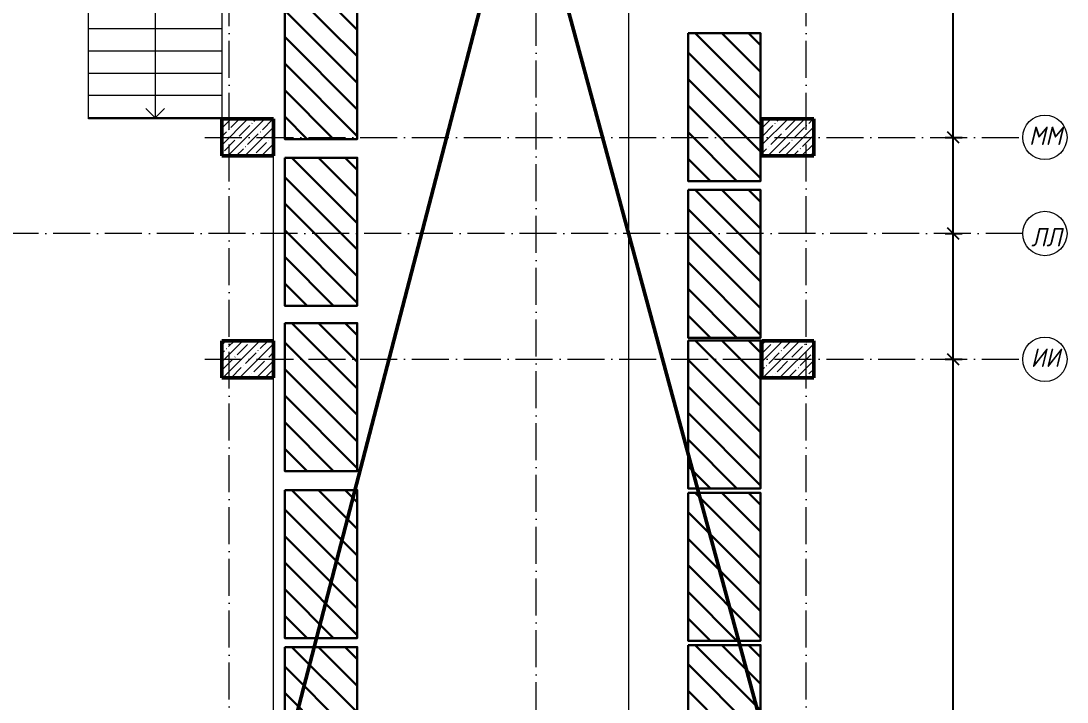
# Model space of a CAD drawing. Header units: millimetres. Extents: x -356862 to 418287, y 0 to 839748.
# Drawn here: x 235222 to 249360, y 380290 to 389497 of the extents above; entities that cross this region are included whole.
import ezdxf

# ---------------------------------------------------------------- set-up
doc = ezdxf.new("R2010")
doc.units = ezdxf.units.MM
doc.linetypes.add('50_200_ШТРИХ_1Т_ш5_п1_п1_', pattern=[700, 500, -100, 0, -100])
for name, color, linetype, lineweight in [('0) строит. леса', 20, 'Continuous', 30), ('A-____-____-DIMS', 7, 'Continuous', 9), ('A-DETL-____-OTLN-1', 7, 'Continuous', 50), ('A-FLOR-____-OTLN', 7, 'Continuous', 9), ('S-COLS-____-MCUT', 7, 'Continuous', 50), ('S-COLS-____-OTLN', 7, 'Continuous', 9), ('S-GRID-____-IDEN', 7, 'Continuous', 9), ('S-GRID-____-OTLN-1', 7, '50_200_ШТРИХ_1Т_ш5_п1_п1_', 9), ('S-STRS-____-OTLN-1', 7, 'Continuous', 9)]:
    doc.layers.add(name, color=color, linetype=linetype, lineweight=lineweight)
doc.layers.add('G-____-____-SYMB-1', color=9, linetype='Continuous', lineweight=9, true_color=0x808080)
doc.styles.add('ISOCPEUR_I', font='isocpeui.ttf', dxfattribs={"width": 0.9, "height": 2.5})
doc.styles.add('ISOCPEUR_I_9', font='isocpeui.ttf', dxfattribs={"width": 0.9, "height": 250})
doc.dimstyles.new('ISO-2_5_0_9К_БОЛЬШОЙ_ОСИ', dxfattribs={"dimscale": 304.8, "dimtxt": 248.995294, "dimasz": 0.492126, "dimexe": 0.393701, "dimexo": 0, "dimgap": 0, "dimtad": 1, "dimdec": 0, "dimzin": 0, "dimdsep": 46, "dimtxsty": 'ISOCPEUR_I', "dimblk1": 'OBLIQUE', "dimblk2": 'OBLIQUE', "dimsah": 1, "dimcen": 0.09, "dimdle": 0.393701, "dimazin": 0, "dimtfac": 1, "dimtdec": 4, "dimtix": 1, "dimtmove": 0, "dimatfit": 3, "dimfxl": 1, "dimtvp": 1, "dimtolj": 1, "dimtzin": 0, "dimarcsym": 2})

# ---------------------------------------------------------------- blocks, each defined once
blk = doc.blocks.new('BSC_Колонна _Прямоугольная - 500х700-V96-АР1_План отверстий 3 этажа в осях 1-64_Ю-ЯЯ')
at = {"layer": 'S-COLS-____-OTLN'}
h = blk.add_hatch(dxfattribs=at)
h.set_pattern_fill('FP_101', color=256, style=0, pattern_type=2)
h.set_pattern_definition([(315, (-64381.04, 93600), (114.04925, 114.04925), []), (315, (-64381.04, 93485.95), (114.04925, 114.04925), [201.613, -40.323, 3.353, -36.97])])
h.paths.add_polyline_path([(-250, 350), (-250, -350), (250, -350), (250, 350)], flags=0)
at = {"layer": 'S-COLS-____-MCUT'}
for p, q in [((250, 350), (-250, 350)), ((-250, 350), (-250, -350)), ((250, -350), (250, 350)), ((-250, -350), (250, -350))]:
    blk.add_line(p, q, dxfattribs=at)
blk = doc.blocks.new('BSC_Колонна _Прямоугольная - 500х700-V105-АР1_План отверстий 3 этажа в осях 1-64_Ю-ЯЯ')
at = {"layer": 'S-COLS-____-OTLN'}
h = blk.add_hatch(dxfattribs=at)
h.set_pattern_fill('FP_110', color=256, style=0, pattern_type=2)
h.set_pattern_definition([(315, (-64381.04, 100900), (114.04925, 114.04925), []), (315, (-64381.04, 100785.95), (114.04925, 114.04925), [201.613, -40.323, 3.353, -36.97])])
h.paths.add_polyline_path([(-250, 350), (-250, -350), (250, -350), (250, 350)], flags=0)
at = {"layer": 'S-COLS-____-MCUT'}
for p, q in [((250, 350), (-250, 350)), ((-250, 350), (-250, -350)), ((250, -350), (250, 350)), ((-250, -350), (250, -350))]:
    blk.add_line(p, q, dxfattribs=at)
blk = doc.blocks.new('BSC_Колонна _Прямоугольная - 500х700-V108-АР1_План отверстий 3 этажа в осях 1-64_Ю-ЯЯ')
at = {"layer": 'S-COLS-____-OTLN'}
h = blk.add_hatch(dxfattribs=at)
h.set_pattern_fill('FP_113', color=256, style=0, pattern_type=2)
h.set_pattern_definition([(315, (-61381.04, 93600), (114.04925, 114.04925), []), (315, (-61381.04, 93485.95), (114.04925, 114.04925), [201.613, -40.323, 3.353, -36.97])])
h.paths.add_polyline_path([(-250, 350), (-250, -350), (250, -350), (250, 350)], flags=0)
at = {"layer": 'S-COLS-____-MCUT'}
for p, q in [((250, 350), (-250, 350)), ((-250, 350), (-250, -350)), ((250, -350), (250, 350)), ((-250, -350), (250, -350))]:
    blk.add_line(p, q, dxfattribs=at)
blk = doc.blocks.new('BSC_Колонна _Прямоугольная - 500х700-V109-АР1_План отверстий 3 этажа в осях 1-64_Ю-ЯЯ')
at = {"layer": 'S-COLS-____-OTLN'}
h = blk.add_hatch(dxfattribs=at)
h.set_pattern_fill('FP_114', color=256, style=0, pattern_type=2)
h.set_pattern_definition([(315, (-61381.04, 100900), (114.04925, 114.04925), []), (315, (-61381.04, 100785.95), (114.04925, 114.04925), [201.613, -40.323, 3.353, -36.97])])
h.paths.add_polyline_path([(-250, 350), (-250, -350), (250, -350), (250, 350)], flags=0)
at = {"layer": 'S-COLS-____-MCUT'}
for p, q in [((250, 350), (-250, 350)), ((-250, 350), (-250, -350)), ((250, -350), (250, 350)), ((-250, -350), (250, -350))]:
    blk.add_line(p, q, dxfattribs=at)
blk = doc.blocks.new('Ось сетки - Круг_Ø6_00__ISO-2_5_0_9K_-25732049-АР1_План отверстий 3 этажа в осях 1-64_Ю-ЯЯ')
at = {"layer": 'S-GRID-____-IDEN'}
blk.add_circle((0, 0), 3, dxfattribs=at)
blk = doc.blocks.new('_Oblique')
at = {"color": 0, "linetype": 'ByBlock', "lineweight": -2}
blk.add_line((-0.5, -0.5), (0.5, 0.5), dxfattribs=at)
blk = doc.blocks.new('*D9613')
at = {"layer": 'A-____-____-DIMS', "color": 0, "lineweight": -2, "transparency": 16777216}
for p, q in [((247820, 378703), (247820, 385043)), ((247714, 384923), (247940, 384923)), ((247714, 378823), (247940, 378823))]:
    blk.add_line(p, q, dxfattribs=at)
at = {"layer": 'Defpoints', "color": 0, "transparency": 16777216}
for p in [(247714, 384923), (247820, 384923), (247714, 378823)]:
    blk.add_point(p, dxfattribs=at)
at = {"layer": 'A-____-____-DIMS', "color": 0, "lineweight": -2, "transparency": 16777216, "xscale": 150, "yscale": 150, "zscale": 150}
for p, rotation in [((247820, 384923), 90), ((247820, 378823), 270)]:
    blk.add_blockref('_Oblique', p, dxfattribs=dict(at, rotation=rotation))
at = {"layer": 'A-____-____-DIMS', "color": 0, "transparency": 16777216, "insert": (247818, 381873), "char_height": 2.5, "width": 701.02, "attachment_point": 5, "rotation": 90, "style": 'ISOCPEUR_I'}
blk.add_mtext('\\A1;6100', dxfattribs=at)
blk = doc.blocks.new('*D9614')
at = {"layer": 'A-____-____-DIMS', "color": 0, "lineweight": -2, "transparency": 16777216}
for p, q in [((247820, 384803), (247820, 386743)), ((247714, 386623), (247940, 386623)), ((247714, 384923), (247940, 384923))]:
    blk.add_line(p, q, dxfattribs=at)
at = {"layer": 'Defpoints', "color": 0, "transparency": 16777216}
for p in [(247714, 386623), (247820, 386623), (247714, 384923)]:
    blk.add_point(p, dxfattribs=at)
at = {"layer": 'A-____-____-DIMS', "color": 0, "lineweight": -2, "transparency": 16777216, "xscale": 150, "yscale": 150, "zscale": 150}
for p, rotation in [((247820, 386623), 90), ((247820, 384923), 270)]:
    blk.add_blockref('_Oblique', p, dxfattribs=dict(at, rotation=rotation))
at = {"layer": 'A-____-____-DIMS', "color": 0, "transparency": 16777216, "insert": (247818, 385773), "char_height": 2.5, "width": 701.02, "attachment_point": 5, "rotation": 90, "style": 'ISOCPEUR_I'}
blk.add_mtext('\\A1;1700', dxfattribs=at)
blk = doc.blocks.new('*D9615')
at = {"layer": 'A-____-____-DIMS', "color": 0, "lineweight": -2, "transparency": 16777216}
for p, q in [((247820, 386503), (247820, 388043)), ((247714, 387923), (247940, 387923)), ((247714, 386623), (247940, 386623))]:
    blk.add_line(p, q, dxfattribs=at)
at = {"layer": 'Defpoints', "color": 0, "transparency": 16777216}
for p in [(247714, 387923), (247820, 387923), (247714, 386623)]:
    blk.add_point(p, dxfattribs=at)
at = {"layer": 'A-____-____-DIMS', "color": 0, "lineweight": -2, "transparency": 16777216, "xscale": 150, "yscale": 150, "zscale": 150}
for p, rotation in [((247820, 387923), 90), ((247820, 386623), 270)]:
    blk.add_blockref('_Oblique', p, dxfattribs=dict(at, rotation=rotation))
at = {"layer": 'A-____-____-DIMS', "color": 0, "transparency": 16777216, "insert": (247818, 387273), "char_height": 2.5, "width": 701.02, "attachment_point": 5, "rotation": 90, "style": 'ISOCPEUR_I'}
blk.add_mtext('\\A1;1300', dxfattribs=at)
blk = doc.blocks.new('*D9616')
at = {"layer": 'A-____-____-DIMS', "color": 0, "lineweight": -2, "transparency": 16777216}
for p, q in [((247820, 387803), (247820, 391243)), ((247714, 391123), (247940, 391123)), ((247714, 387923), (247940, 387923))]:
    blk.add_line(p, q, dxfattribs=at)
at = {"layer": 'Defpoints', "color": 0, "transparency": 16777216}
for p in [(247714, 391123), (247820, 391123), (247714, 387923)]:
    blk.add_point(p, dxfattribs=at)
at = {"layer": 'A-____-____-DIMS', "color": 0, "lineweight": -2, "transparency": 16777216, "xscale": 150, "yscale": 150, "zscale": 150}
for p, rotation in [((247820, 391123), 90), ((247820, 387923), 270)]:
    blk.add_blockref('_Oblique', p, dxfattribs=dict(at, rotation=rotation))
at = {"layer": 'A-____-____-DIMS', "color": 0, "transparency": 16777216, "insert": (247818, 389523), "char_height": 2.5, "width": 758.48, "attachment_point": 5, "rotation": 90, "style": 'ISOCPEUR_I'}
blk.add_mtext('\\A1;3200', dxfattribs=at)

msp = doc.modelspace()

# ---------------------------------------------------------------- hatches: boundary and pattern name
at = {"layer": '0) строит. леса'}
h = msp.add_hatch(dxfattribs=at)
h.set_pattern_fill('ANSI31', color=256, scale=80, angle=-90)
h.set_pattern_definition([(315, (384805.04, 389460.33), (179.60512, 179.60512), [])])
h.paths.add_polyline_path([(238786.5413, 389900.5586), (238786.5413, 387900.5586), (239766.5413, 387900.5586), (239766.5413, 389900.5586)])
h = msp.add_hatch(dxfattribs=at)
h.set_pattern_fill('ANSI31', color=256, scale=80, angle=-90)
h.set_pattern_definition([(315, (390255.99, 388890.96), (179.60512, 179.60512), [])])
h.paths.add_polyline_path([(244237.4884, 389331.1858), (244237.4884, 387331.1858), (245217.4884, 387331.1858), (245217.4884, 389331.1858)])
h = msp.add_hatch(dxfattribs=at)
h.set_pattern_fill('ANSI31', color=256, scale=80, angle=-90)
h.set_pattern_definition([(315, (384805.04, 387206.75), (179.60512, 179.60512), [])])
h.paths.add_polyline_path([(238786.5413, 387646.9798), (238786.5413, 385646.9798), (239766.5413, 385646.9798), (239766.5413, 387646.9798)])
h = msp.add_hatch(dxfattribs=at)
h.set_pattern_fill('ANSI31', color=256, scale=80, angle=-90)
h.set_pattern_definition([(315, (390255.99, 386773.42), (179.60512, 179.60512), [])])
h.paths.add_polyline_path([(244237.4884, 387213.6477), (244237.4884, 385213.6477), (245217.4884, 385213.6477), (245217.4884, 387213.6477)])
h = msp.add_hatch(dxfattribs=at)
h.set_pattern_fill('ANSI31', color=256, scale=80, angle=-90)
h.set_pattern_definition([(315, (384805.04, 384971.74), (179.60512, 179.60512), [])])
h.paths.add_polyline_path([(238786.5413, 385411.9741), (238786.5413, 383411.9741), (239766.5413, 383411.9741), (239766.5413, 385411.9741)])
h = msp.add_hatch(dxfattribs=at)
h.set_pattern_fill('ANSI31', color=256, scale=80, angle=-90)
h.set_pattern_definition([(315, (390255.99, 384737.1), (179.60512, 179.60512), [])])
h.paths.add_polyline_path([(244237.4884, 385177.325), (244237.4884, 383177.325), (245217.4884, 383177.325), (245217.4884, 385177.325)])
h = msp.add_hatch(dxfattribs=at)
h.set_pattern_fill('ANSI31', color=256, scale=80, angle=-90)
h.set_pattern_definition([(315, (384805.04, 382714.43), (179.60512, 179.60512), [])])
h.paths.add_polyline_path([(238786.5413, 383154.6601), (238786.5413, 381154.6601), (239766.5413, 381154.6601), (239766.5413, 383154.6601)])
h = msp.add_hatch(dxfattribs=at)
h.set_pattern_fill('ANSI31', color=256, scale=80, angle=-90)
h.set_pattern_definition([(315, (390255.99, 382677.53), (179.60512, 179.60512), [])])
h.paths.add_polyline_path([(244237.4884, 383117.7583), (244237.4884, 381117.7583), (245217.4884, 381117.7583), (245217.4884, 383117.7583)])
h = msp.add_hatch(dxfattribs=at)
h.set_pattern_fill('ANSI31', color=256, scale=80, angle=-90)
h.set_pattern_definition([(315, (384805.04, 380592.92), (179.60512, 179.60512), [])])
h.paths.add_polyline_path([(238786.5413, 381033.1446), (238786.5413, 379033.1446), (239766.5413, 379033.1446), (239766.5413, 381033.1446)])
h = msp.add_hatch(dxfattribs=at)
h.set_pattern_fill('ANSI31', color=256, scale=80, angle=-90)
h.set_pattern_definition([(315, (390255.99, 380620.7), (179.60512, 179.60512), [])])
h.paths.add_polyline_path([(244237.4884, 381060.9385), (244237.4884, 379060.9385), (245217.4884, 379060.9385), (245217.4884, 381060.9385)])

# ---------------------------------------------------------------- linework, layer by layer
for points in [[(238786.5413, 389900.5586), (238786.5413, 387900.5586), (239766.5413, 387900.5586), (239766.5413, 389900.5586)], [(244237.4884, 389331.1858), (244237.4884, 387331.1858), (245217.4884, 387331.1858), (245217.4884, 389331.1858)], [(238786.5413, 387646.9798), (238786.5413, 385646.9798), (239766.5413, 385646.9798), (239766.5413, 387646.9798)], [(244237.4884, 387213.6477), (244237.4884, 385213.6477), (245217.4884, 385213.6477), (245217.4884, 387213.6477)], [(238786.5413, 385411.9741), (238786.5413, 383411.9741), (239766.5413, 383411.9741), (239766.5413, 385411.9741)], [(244237.4884, 385177.325), (244237.4884, 383177.325), (245217.4884, 383177.325), (245217.4884, 385177.325)], [(238786.5413, 383154.6601), (238786.5413, 381154.6601), (239766.5413, 381154.6601), (239766.5413, 383154.6601)], [(244237.4884, 383117.7583), (244237.4884, 381117.7583), (245217.4884, 381117.7583), (245217.4884, 383117.7583)], [(238786.5413, 381033.1446), (238786.5413, 379033.1446), (239766.5413, 379033.1446), (239766.5413, 381033.1446)], [(244237.4884, 381060.9385), (244237.4884, 379060.9385), (245217.4884, 379060.9385), (245217.4884, 381060.9385)]]:
    msp.add_lwpolyline(points, close=True, dxfattribs=at)
at = {"layer": 'A-DETL-____-OTLN-1'}
for p, q in [((238635.4376, 378923.2863), (245435.4376, 405073.2863)), ((238635.4376, 404373.2863), (245435.4376, 379223.2863))]:
    msp.add_line(p, q, dxfattribs=at)
at = {"layer": 'A-FLOR-____-OTLN'}
for p, q in [((236135.4376, 388173.2863), (236135.4376, 396773.2863)), ((237935.4376, 388173.2863), (236135.4376, 388173.2863)), ((238635.4376, 385173.2863), (238635.4376, 387673.2863)), ((238635.4376, 379223.2863), (238635.4376, 384673.2863))]:
    msp.add_line(p, q, dxfattribs=at)
at = {"layer": 'G-____-____-SYMB-1'}
msp.add_line((243433.6376, 410080.4287), (243433.6376, 368948.5705), dxfattribs=at)
at = {"layer": 'S-GRID-____-OTLN-1'}
for p, q in [((238035.4376, 363523.2863), (238035.4376, 414435.0957)), ((242185.4376, 373058.9267), (242185.4376, 414435.0957)), ((245835.4376, 363523.2863), (245835.4376, 414435.0957)), ((237706.702, 387923.2863), (248759.8442, 387923.2863)), ((248759.8442, 386623.2863), (140016.6674, 386623.2863)), ((237706.702, 384923.2863), (248759.8442, 384923.2863))]:
    msp.add_line(p, q, dxfattribs=at)
at = {"layer": 'S-STRS-____-OTLN-1'}
for p, q in [((237035.4376, 389688.2863), (237035.4376, 389388.2863)), ((237935.4376, 389688.2863), (237935.4376, 389388.2863)), ((237935.4376, 389388.2863), (236135.4376, 389388.2863)), ((237935.4376, 389388.2863), (236135.4376, 389388.2863)), ((237035.4376, 389388.2863), (237035.4376, 389088.2863)), ((237935.4376, 389388.2863), (237935.4376, 389088.2863)), ((237935.4376, 389088.2863), (236135.4376, 389088.2863)), ((237935.4376, 389088.2863), (236135.4376, 389088.2863)), ((237035.4376, 389088.2863), (237035.4376, 388788.2863)), ((237935.4376, 389088.2863), (237935.4376, 388788.2863)), ((237935.4376, 388788.2863), (236135.4376, 388788.2863)), ((237935.4376, 388788.2863), (236135.4376, 388788.2863)), ((237035.4376, 388788.2863), (237035.4376, 388488.2863)), ((237935.4376, 388788.2863), (237935.4376, 388488.2863)), ((237935.4376, 388488.2863), (236135.4376, 388488.2863)), ((237935.4376, 388488.2863), (236135.4376, 388488.2863)), ((237035.4376, 388488.2863), (237035.4376, 388188.2863)), ((237935.4376, 388488.2863), (237935.4376, 388188.2863)), ((237035.4376, 388188.2863), (236910.4376, 388313.2863)), ((237035.4376, 388188.2863), (237160.4376, 388313.2863)), ((237935.4376, 388188.2863), (236135.4376, 388188.2863))]:
    msp.add_line(p, q, dxfattribs=at)

# ---------------------------------------------------------------- block references
at = {"layer": 'S-COLS-____-OTLN', "rotation": 89.9999999999999}
for name, p in [('BSC_Колонна _Прямоугольная - 500х700-V96-АР1_План отверстий 3 этажа в осях 1-64_Ю-ЯЯ', (238285.4376, 387923.2863)), ('BSC_Колонна _Прямоугольная - 500х700-V105-АР1_План отверстий 3 этажа в осях 1-64_Ю-ЯЯ', (245585.4376, 387923.2863)), ('BSC_Колонна _Прямоугольная - 500х700-V108-АР1_План отверстий 3 этажа в осях 1-64_Ю-ЯЯ', (238285.4376, 384923.2863)), ('BSC_Колонна _Прямоугольная - 500х700-V109-АР1_План отверстий 3 этажа в осях 1-64_Ю-ЯЯ', (245585.4376, 384923.2863))]:
    msp.add_blockref(name, p, dxfattribs=at)
at = {"layer": 'S-GRID-____-IDEN', "xscale": 99.99999999999993, "yscale": 99.99999999999993, "zscale": 99.99999999999993}
for p, rotation in [((249059.8442, 387923.2863), 269.9999999999995), ((249059.8442, 386623.2863), 89.9999999999998), ((249059.8442, 384923.2863), 269.9999999999995)]:
    msp.add_blockref('Ось сетки - Круг_Ø6_00__ISO-2_5_0_9K_-25732049-АР1_План отверстий 3 этажа в осях 1-64_Ю-ЯЯ', p, dxfattribs=dict(at, rotation=rotation))

# ---------------------------------------------------------------- texts
at = {"layer": 'S-GRID-____-IDEN', "char_height": 250, "attachment_point": 1, "style": 'ISOCPEUR_I_9'}
for s, insert, width in [('ММ', (248845.7647, 388069.9188), 505.063125), ('ЛЛ', (248874.7737, 386699.3622), 447.341625), ('ИИ', (248869.6147, 385069.9188), 447.341625)]:
    msp.add_mtext(s, dxfattribs=dict(at, insert=insert, width=width))

# ---------------------------------------------------------------- dimensions: what is measured, and where the dimension line sits
at = {"layer": 'A-____-____-DIMS'}
for base, p1, p2, override, picture, middle in [((247819.6791, 391123.2863), (247713.6131, 387923.2863), (247713.6131, 391123.2863), {"dimpost": '<>', "dimfxl": 3200}, '*D9616', (247818.4291, 389523.2863)), ((247819.6791, 387923.2863), (247713.6131, 386623.2863), (247713.6131, 387923.2863), {"dimpost": '<>', "dimfxl": 1300}, '*D9615', (247818.4291, 387273.2863)), ((247819.6791, 386623.2863), (247713.6131, 384923.2863), (247713.6131, 386623.2863), {"dimpost": '<>', "dimfxl": 1700}, '*D9614', (247818.413, 385773.2863)), ((247819.6791, 384923.2863), (247713.6131, 378823.2863), (247713.6131, 384923.2863), {"dimpost": '<>', "dimfxl": 6100}, '*D9613', (247818.4291, 381873.2863))]:
    dim = msp.add_linear_dim(base=base, p1=p1, p2=p2, angle=90, dimstyle='ISO-2_5_0_9К_БОЛЬШОЙ_ОСИ', override=override, dxfattribs=at)
    dim.commit()
    dim.dimension.update_dxf_attribs({"geometry": picture, "text_midpoint": middle})

doc.saveas('drawing.dxf')
